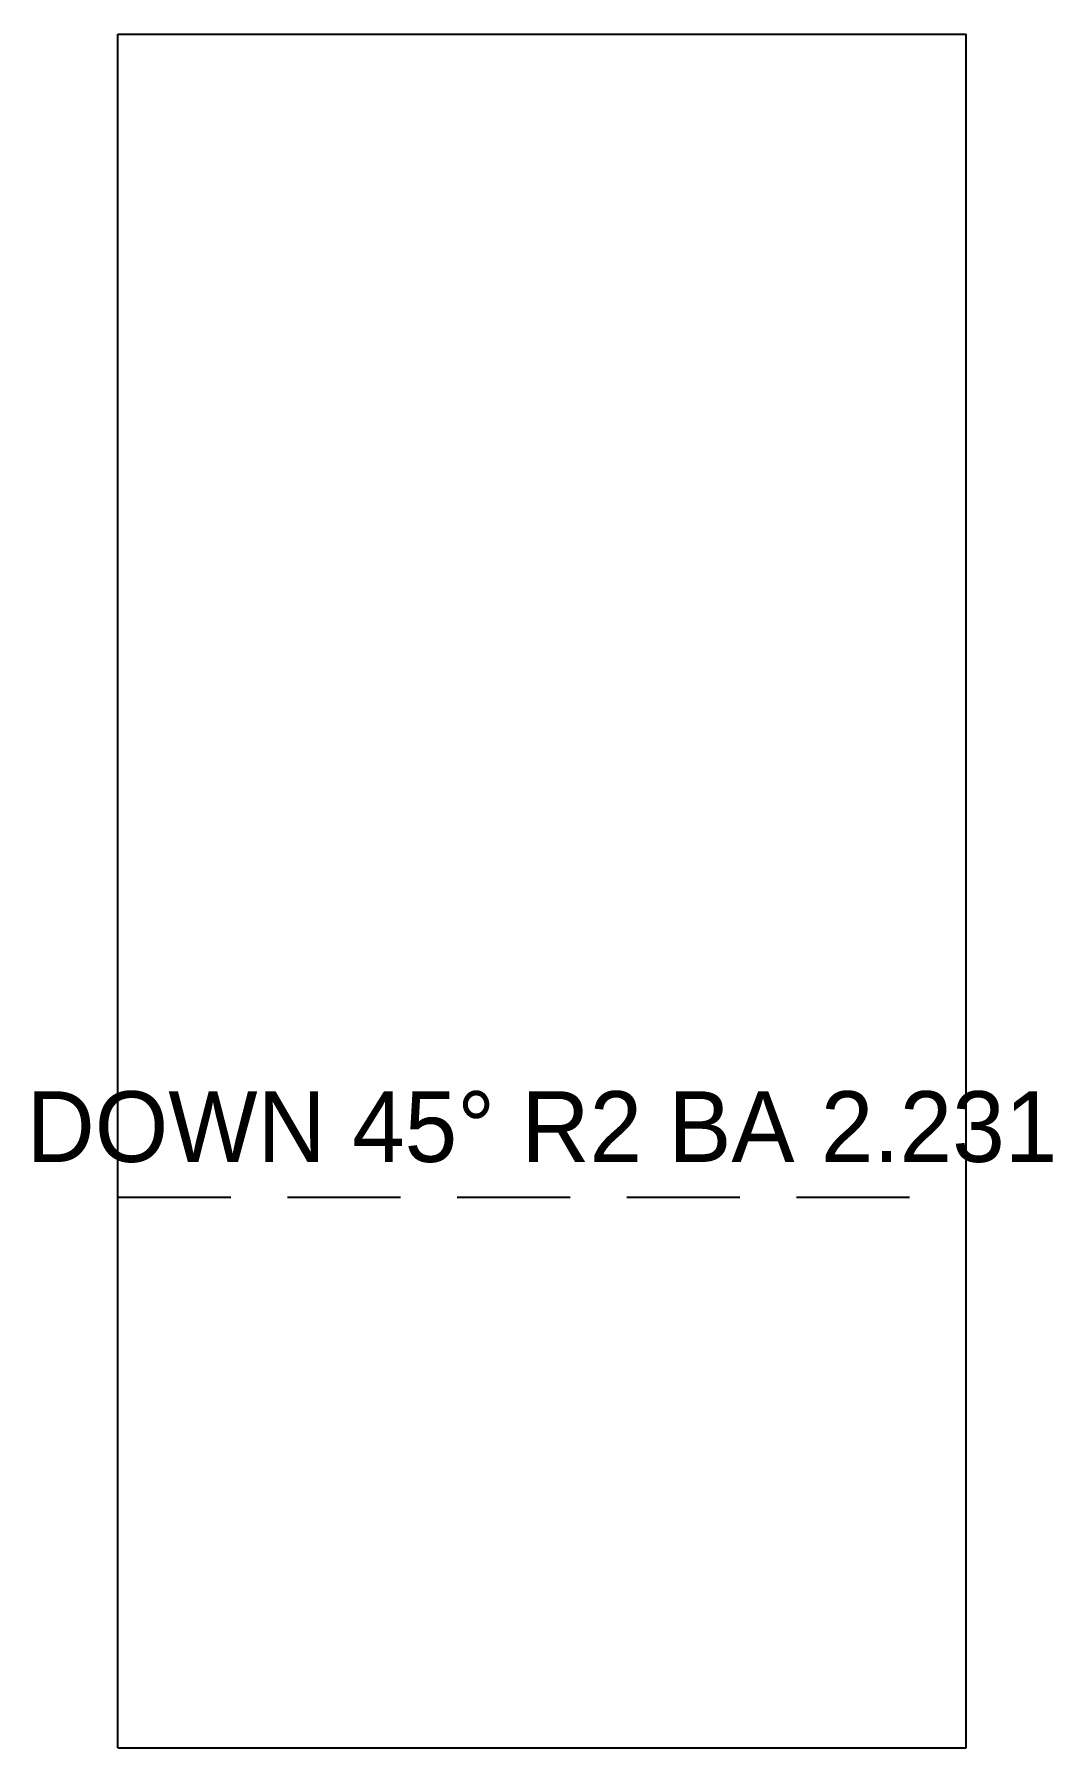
# Model space of a CAD drawing. Extents: x -3 to 33.1, y 0 to 60.6.
import ezdxf
from ezdxf.enums import TextEntityAlignment as Align

# ---------------------------------------------------------------- set-up
doc = ezdxf.new("R2010")
doc.units = 0
doc.linetypes.add('DASHED', pattern=[6, 4, -2])
for name, color, linetype in [('BEND_DOWN', 1, 'DASHED'), ('NOTES', 2, 'CONTINUOUS'), ('OUTLINE', 7, 'CONTINUOUS')]:
    doc.layers.add(name, color=color, linetype=linetype)

msp = doc.modelspace()

# ---------------------------------------------------------------- linework, layer by layer
at = {"layer": 'BEND_DOWN'}
msp.add_line((0, 19.458), (30, 19.458), dxfattribs=at)
at = {"layer": 'OUTLINE'}
for p, q in [((0, 0), (0, 60.574)), ((0, 60.574), (30, 60.574)), ((30, 0), (30, 60.574)), ((0, 0), (30, 0))]:
    msp.add_line(p, q, dxfattribs=at)

# ---------------------------------------------------------------- texts
at = {"layer": 'NOTES'}
msp.add_text('DOWN 45%%d R2 BA 2.231', height=2.5, dxfattribs=at).set_placement((15, 21.958), align=Align.MIDDLE_CENTER)

doc.saveas('drawing.dxf')
